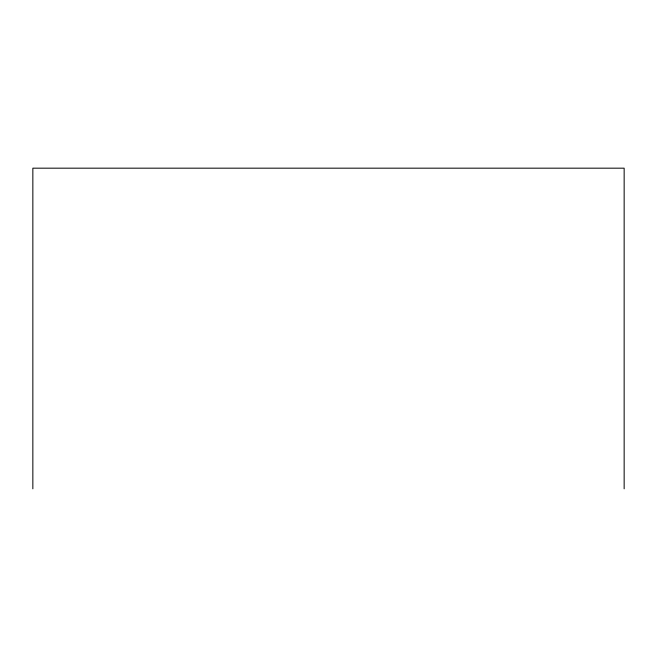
<?xml version="1.0" encoding="UTF-8"?>
<svg xmlns="http://www.w3.org/2000/svg" width="657" height="657" viewBox="0 0 657 657"><rect width="100%" height="100%" fill="white"/><g stroke="black" fill="none" stroke-linecap="round" stroke-linejoin="round"><path stroke-width="0.99" d="M624.15 488.824L624.15 168.176L32.85 168.176L32.85 488.824"/></g></svg>
